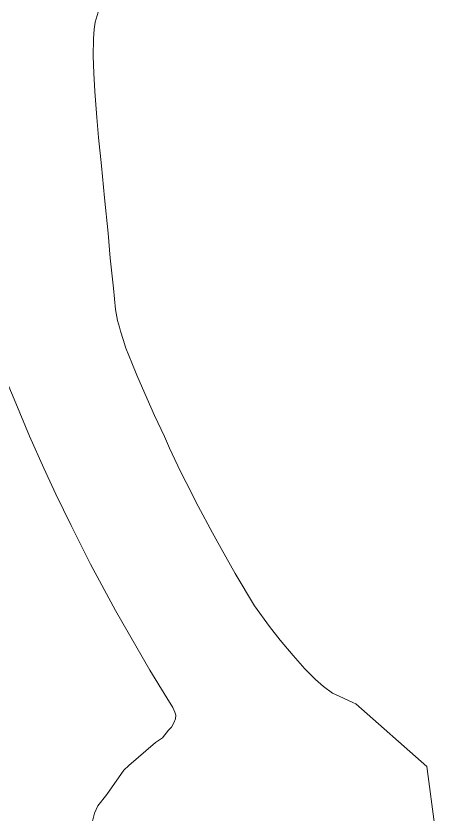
# Model space of a CAD drawing. Header units: metres. Extents: x 662613 to 666742, y 2728069 to 2732733.
# Drawn here: x 664221.49 to 664242.1, y 2729854.79 to 2729894.05 of the extents above; entities that cross this region are included whole.
import ezdxf

# ---------------------------------------------------------------- set-up
doc = ezdxf.new("R2010")
doc.units = ezdxf.units.M
doc.header["$MEASUREMENT"] = 0
doc.layers.add('Xref_DQ_MasterPlan_2024$0$DQ_ROADS', color=8, linetype='Continuous', lineweight=13)

# ---------------------------------------------------------------- blocks, each defined once
blk = doc.blocks.new('Xref_DQ_MasterPlan_2024$0$DQ_Roads_')
at = {"layer": 'Xref_DQ_MasterPlan_2024$0$DQ_ROADS'}
for points in [[(664225.5242, 2729894.2383), (664225.3904, 2729893.7371), (664225.329, 2729893.4051), (664225.2998, 2729892.9307), (664225.282, 2729892.0691), (664225.3176, 2729891.2283), (664225.37, 2729890.3319), (664225.4714, 2729889.0485), (664225.5434, 2729888.0758), (664225.702, 2729886.6861), (664225.844, 2729885.1075), (664226.0206, 2729883.3663), (664226.126, 2729882.1391), (664226.2808, 2729880.6627), (664226.3886, 2729879.6139), (664226.4836, 2729879.0645), (664226.5852, 2729878.7497), (664226.632, 2729878.5413), (664226.7532, 2729878.1349), (664226.898, 2729877.7085), (664227.1836, 2729876.9931), (664227.433, 2729876.3741), (664227.9428, 2729875.2181), (664228.3018, 2729874.3965), (664228.7914, 2729873.3573), (664229.04, 2729872.7953), (664229.3004, 2729872.2289), (664229.599, 2729871.6161), (664229.8554, 2729871.0965), (664230.4538, 2729869.9322), (664231.1594, 2729868.6177), (664231.5734, 2729867.8585), (664232.2648, 2729866.6195), (664233.2274, 2729865.0269), (664233.959, 2729864.012), (664234.4872, 2729863.3515), (664235.117, 2729862.5875), (664235.6944, 2729861.9383), (664236.2228, 2729861.4039), (664236.6056, 2729861.0661), (664237.0522, 2729860.7469), (664237.377, 2729860.5849), (664238.0492, 2729860.2721), (664238.1968, 2729860.2202), (664241.6962, 2729857.1257), (664242.0996, 2729854.0463)], [(664225.083, 2729853.7831), (664225.3558, 2729854.8289), (664225.5176, 2729855.1945), (664225.9542, 2729855.7513), (664226.7958, 2729856.9493), (664227.0424, 2729857.1826), (664228.3556, 2729858.3195), (664228.6964, 2729858.5357), (664228.9957, 2729858.9139), (664229.1288, 2729859.0735), (664229.2522, 2729859.2839), (664229.3336, 2729859.4837), (664229.355, 2729859.6521), (664229.3066, 2729859.8045), (664229.1967, 2729860.0325), (664228.907, 2729860.5133), (664228.0688, 2729861.8695), (664226.3886, 2729864.8101), (664225.153, 2729867.0779), (664224.1958, 2729868.9791), (664223.4532, 2729870.5221), (664222.858, 2729871.8031), (664222.1566, 2729873.3861), (664221.488, 2729875.0058), (664220.8482, 2729876.5319)]]:
    blk.add_lwpolyline(points, dxfattribs=at)
blk = doc.blocks.new('Xref_DQ_MasterPlan_2024')
blk.add_blockref('Xref_DQ_MasterPlan_2024$0$DQ_Roads_', (0, 0))

msp = doc.modelspace()

# ---------------------------------------------------------------- block references
msp.add_blockref('Xref_DQ_MasterPlan_2024', (0, 0))

doc.saveas('drawing.dxf')
